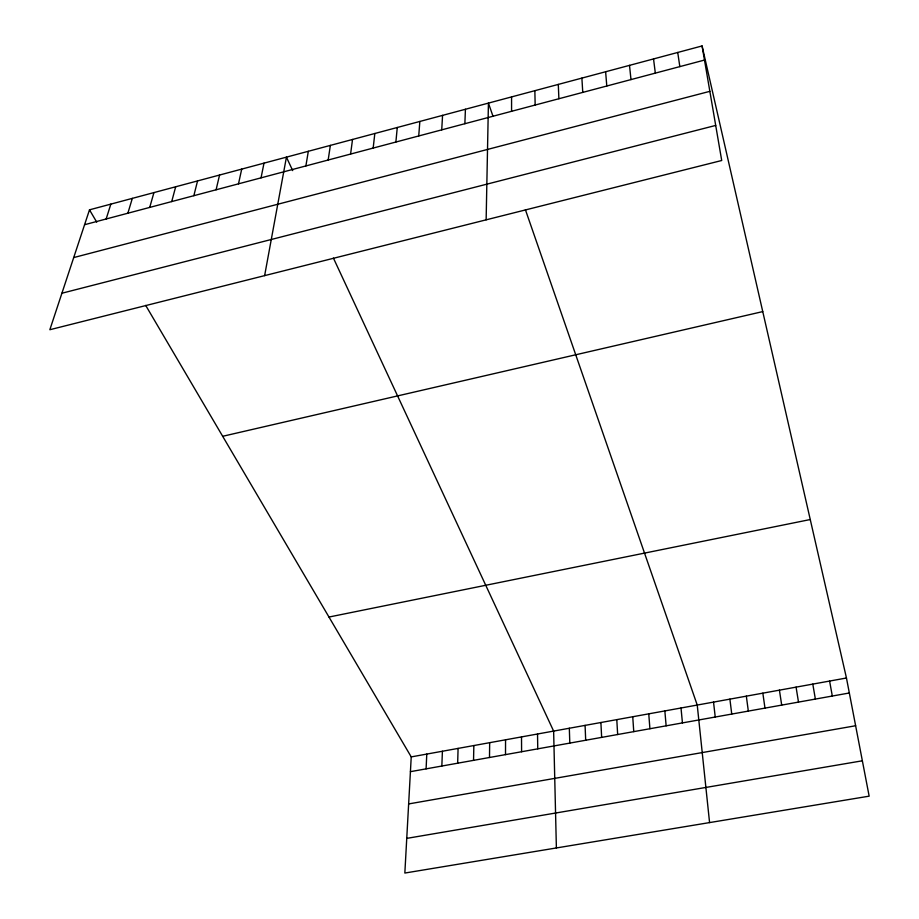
<?xml version="1.0" encoding="UTF-8"?>
<svg xmlns="http://www.w3.org/2000/svg" width="919" height="919" viewBox="0 0 919 919"><rect width="100%" height="100%" fill="white"/><g stroke="black" fill="none" stroke-linecap="round" stroke-linejoin="round"><path stroke-width="1.38" d="M505.507 754.625L505.553 739.795M489.494 757.497L489.666 742.678M486.14 219.836L488.426 103.1L492.929 116.07M473.538 760.358L473.848 745.55M457.662 763.207L458.087 748.399M441.844 766.044L442.407 751.248M464.865 123.709L465.428 109.258M426.094 768.858L426.784 754.074M145.696 305.395L411.23 756.9L404.842 873.05L869.156 796.164L846.456 678.004L702.07 45.95L89.499 209.831L49.844 329.726L721.714 160.503L702.07 45.95M441.729 129.855L442.567 115.369M418.731 135.966L419.845 121.457M395.882 142.031L397.272 127.488M373.171 148.062L374.826 133.496M350.598 154.059L352.528 139.458M328.175 160.009L330.358 145.397M305.878 165.937L308.324 151.29M264.626 275.631L286.429 157.149L292.702 170.624M261.042 177.849L264.006 163.145M238.503 183.834L241.708 169.107M216.091 189.785L219.561 175.035M193.84 195.69L197.551 180.928M171.715 201.571L175.678 186.775M149.728 207.407L153.933 192.588M127.867 213.208L132.325 198.378M106.156 218.986L110.843 204.121M84.571 224.718L704.482 60.068M73.704 257.573L709.847 91.337M61.906 293.23L715.694 125.432M222.674 436.295L762.747 311.598M328.979 617.04L810.259 519.534M411.23 756.9L846.456 678.004M410.414 771.673L849.34 692.983M408.645 803.93L855.635 725.746M406.749 838.381L862.367 760.794M89.499 209.831L96.736 222.145M333.425 258.101L553.629 731.087L556.386 847.95M525.415 209.739L697.234 705.045L709.571 822.585M829.593 681.059L832.315 696.028M812.798 684.104L815.371 699.072M796.072 687.136L798.496 702.093M779.415 690.158L781.701 705.103M677.728 52.463L679.83 66.616M762.839 693.156L764.976 708.101M746.331 696.154L748.33 711.088M653.535 58.931L655.327 73.118M729.893 699.129L731.742 714.063M713.535 702.093L715.235 717.027M629.504 65.364L630.985 79.585M681.013 707.998L682.438 722.908M664.851 710.927L666.137 725.826M605.621 71.751L606.793 86.018M648.757 713.833L649.905 728.733M632.743 716.74L633.754 731.627M581.888 78.104L582.761 92.394M616.787 719.634L617.66 734.522M600.9 722.518L601.646 737.394M585.081 725.378L585.69 740.254M558.304 84.41L558.878 98.735M569.321 728.239L569.803 743.103M534.858 90.682L535.157 105.042M537.535 734.005L537.753 748.847M521.51 736.9L521.601 751.742M511.573 96.909L511.573 111.302"/></g></svg>
